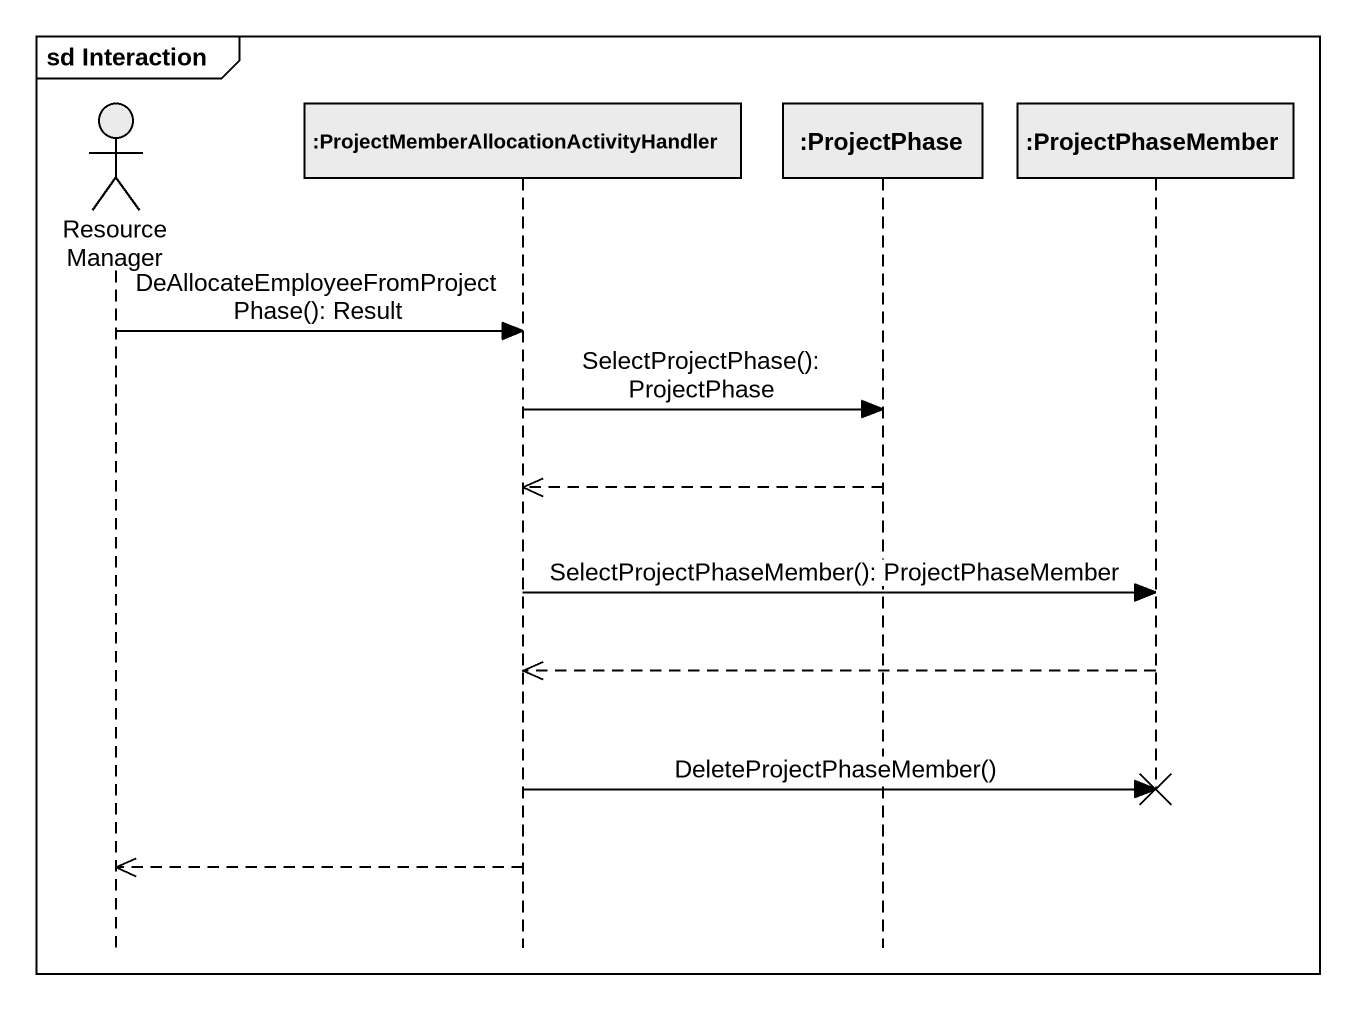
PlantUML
@startuml
mainframe sd Interaction
hide footbox
actor "Resource Manager" as Resource_Manager #EBEBEB
participant ":ProjectMemberAllocationActivityHandler" as ProjectMemberAllocationActiv #EBEBEB
participant ":ProjectPhase" as ProjectPhase #EBEBEB
participant ":ProjectPhaseMember" as ProjectPhaseMember #EBEBEB

Resource_Manager -> ProjectMemberAllocationActiv : DeAllocateEmployeeFromProjectPhase(): Result
ProjectMemberAllocationActiv -> ProjectPhase : SelectProjectPhase(): ProjectPhase
ProjectPhase -->> ProjectMemberAllocationActiv
ProjectMemberAllocationActiv -> ProjectPhaseMember : SelectProjectPhaseMember(): ProjectPhaseMember
ProjectPhaseMember -->> ProjectMemberAllocationActiv
ProjectMemberAllocationActiv -> ProjectPhaseMember !! : DeleteProjectPhaseMember()
ProjectMemberAllocationActiv -->> Resource_Manager
@enduml
